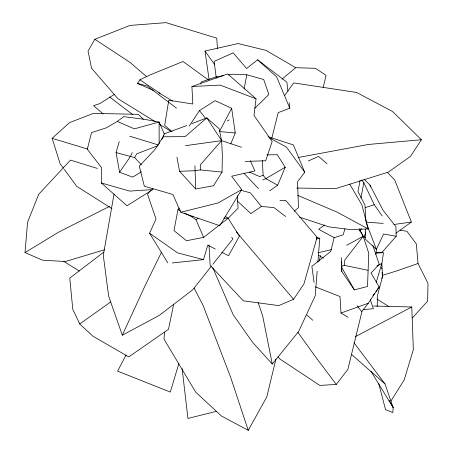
<?xml version="1.0" encoding="UTF-8"?>
<svg xmlns="http://www.w3.org/2000/svg" width="453" height="453" viewBox="0 0 453 453"><rect width="100%" height="100%" fill="white"/><g stroke="black" fill="none" stroke-linecap="round" stroke-linejoin="round"><path stroke-width="0.68" d="M359.931 231.324L359.937 229.218M152.718 188.154L152.837 189.558L126.942 205.758L101.347 182.978L101.512 167.616L87.299 149.218L91.551 132.582L106.183 127.893L117.327 121.455L123.726 116.659L144.586 119.354L159.094 122.055L164.365 134.111L161.766 139.654M176.936 157.242L179.552 171.268L195.696 188.969L213.573 185.736L222.049 172.095L222.344 155.288L221.613 140.623L219.065 128.578L206.806 117.893L191.868 123.624M377.196 306.653L377.434 295.792L382.542 276.551L381.839 263.465L383.521 252.683L376.177 253.04L375.786 254.354M359.138 228.839L363.215 236.285L368.753 253.204L367.525 286.483L354.359 289.886L341.772 271.477L341.347 267.74M179.552 171.268L195.05 170.747L200.254 169.915L200.52 164.615L221.613 140.623L241.528 147.27M365.616 229.173L365.101 239.003L376.381 249.275L376.137 252.853L381.93 252.423L396.222 236.279L395.928 226.715L382.944 210.09L369.971 185.079L364.116 179.173M250.305 160.645L254.892 170.968L231.636 176.211L241.709 189.575L219.75 225.713L180.781 212.253L172.916 194.473L144.331 186.217L139.303 166.149L155.102 149.314L163.199 136.789L163.273 135.47M317.162 271.245L315.209 295.82L298.657 331.471L272.264 364.048L252.423 342.123L233.176 314.722L212.836 267.825M317.887 262.117L319.778 238.244L316.33 237.559M164.592 332.111L164.014 339.167L195.724 392.185L221.477 416.024L248.25 430.35L266.766 396.987L275.928 359.076M104.405 249.818L65.311 261.545L42.548 260.164L25.011 252.593L27.565 222.253L38.726 194.269L70.47 160.107L97.355 168.425M341.33 265.09L341.658 261.574M354.359 289.886L341.2 266.494L344.24 265.328L344.807 260.005L363.215 236.285L359.433 229.541M172.151 131.795L164.688 125.413L168.748 100.277L192.836 104.009L191.913 86.523L227.695 73.924L256.041 98.811L254.008 115.436L272.162 141.523L265.662 160.758L245.141 161.432M114.037 194.003L103.301 255.413L108.658 296.149L122.321 335.209L159.082 315.509L192.768 289.767L211.534 265.996M360.095 180.396L358 191.517L364.971 205.062L365.939 221.472M179.292 208.091L177.961 209.631L173.986 230.594L186.511 240.73L203.629 237.366L228.125 218.261L238.068 208.278L237.247 195.673M360.95 197.95L363.85 182.752L361.749 179.977M244.088 88.992L246.828 74.779L263.703 79.485L268.844 94.518L254.801 108.278M173.624 304.518L168.493 329.325L128.731 356.919L92.933 336.194L79.705 323.969L72.774 309.246L69.773 278.091L103.76 252.151M319.229 261.013L320.531 255.503M323.193 87.367L326.058 75.413L315.537 68.318L295.741 67.695L265.968 50.362L238.097 43.55L204.999 51.053L209.082 79.654M344.954 228.793L343.148 234.807L334.133 237.678L330.718 251.534L311.868 266.285L314.076 282.383M271.755 138.454L278.199 112.621L289.795 108.216L289.184 102.723M141.461 171.84L132.667 177.1L119.564 172.282L116.076 152.61L119.252 141.562M172.327 262.955L203.482 259.626L207.757 245.175L215.305 249.003M376.228 282.361L381.839 263.465L376.89 266.053M178.833 363.617L170.317 392.06L117.61 371.143L126.132 354.931M364.121 237.157L365.809 231.959M381.749 278.487L382.542 276.551L382.117 272.389M230.753 143.89L235.249 132.956L231.659 108.301L215.141 100.645L199.45 110.617L189.246 126.081M269.773 190.792L277.666 185.22L285.214 167.248L277.332 154.733L266.908 154.869M167.808 262.808L149.547 233.221L156.013 219.026L147.536 194.241L150.481 190.481M122.321 335.209L145.153 285.52L161.54 252.134M132.27 152.616L130.577 156.228L119.564 172.282M231.659 108.301L219.439 131.557L235.249 132.956M141.285 164.762L134.615 157.559L136.749 153.833L157.848 145.707M217.463 48.703L216.755 38.16L166.041 22.65L130.005 25.425L94.864 39.269L88.029 51.104L91.551 68.216L117.882 98.646L155.056 121.568M200.266 84.02L201.67 81.761L216.132 76.919L223.522 75.679M390.769 401.313L404.201 379.886L413.346 349.608L411.777 306.992L373.606 306.002M153.663 90.538L137.519 83.437L139.886 79.807L149.739 75.068L183.035 61.495L208.448 79.943M284.665 95.515L293.697 82.893L356.647 92.486L392.581 111.534L421.409 139.728L410.418 156.421L388.295 172.134L335.701 188.618L296.902 188.057M361.845 311.664L368.261 303.255L379.161 286.992L371.047 273.029L379.212 264.258L372.847 245.532M208.98 245.045L210.164 265.345L243.255 300.803L278.72 305.616L293.572 299.297L303.957 283.878L317.089 237.208L285.639 200.334L279.977 200.379M373.012 295.543L374.654 293.267M375.882 291.556L379.161 286.992M268.085 136.693L293.397 144.932L304.727 172.293L297.559 181.749L298.482 207.695L294.19 211.2M277.978 356.805L279.795 358.946L319.824 385.435L336.29 384.427L347.876 369.348L361.873 311.89L357.128 305.73M212.842 264.337L232.916 238.912L231.715 237.174M412.196 318.085L427.626 301.16L427.989 283.335L418.034 263.516L416.335 243.963L406.947 231.296L400.073 230.186M63.471 168.29L60.147 163.765L52.112 138.329L69.552 122.61L93.46 113.369L138.239 114.343L143.335 119.241M281.93 79.201L295.741 67.695M184.733 213.125L192.112 216.936L193.063 216.149M287.887 91.059L286.896 82.14L257.598 59.824L246.613 68.511L233.182 52.842L214.127 61.393L216.132 76.919L216.862 78.131M395.911 233.199L411.392 222.061L394.756 180.079L387.558 172.514M79.705 323.969L110.566 302.038M192.112 216.936L196.007 219.762L198.21 218.204M324.795 224.977L318.635 229.252L334.133 237.678M285.577 216.489L274.02 207.621L261.387 206.432L250.888 213.601L237.219 200.911M114.507 94.315L99.694 103.635L93.584 105.668L103.131 113.963M25.011 252.593L58.76 232.078L109.484 206.387M285.214 167.248L265.792 178.629L262.683 180.034M241.709 189.575L218.063 202.961L180.781 212.253M346.619 245.328L363.215 236.285L365.514 237.587M227.383 120.894L229.258 119.898M355.452 336.596L411.777 306.992M308.255 161.002L318.601 156.427L327.026 163.782M163.997 133.918L186.676 125.594M277.666 185.22L265.792 178.629L263.136 175.283L259.586 176.568L249.382 172.004M315.305 286.834L340.01 296.534L340.996 313.04L368.261 303.255M418.034 263.516L396.432 271.013L382.406 275.379M365.18 207.616L374.246 204.716L382.151 215.928M216.562 411.296L187.933 418.442L182.134 368.64M317.898 252.831L331.59 249.569M316.353 239.031L319.778 238.244M298.584 157.44L368.266 144.479L421.409 139.728M228.227 74.892L232.259 74.218L246.828 74.779M185.419 145.69L221.613 140.623L206.806 117.893L185.158 136.63L163.199 136.789M359.716 229.235L361.811 228.946M393.934 224.484L411.392 222.061M363.034 309.546L373.374 308.753L370.316 299.733M152.837 189.558L129.734 191.115L101.347 182.978M191.913 86.523L220.169 85.102L256.041 98.811M349.852 184.314L361.902 204.909L368.221 228.963L350.401 229.558L328.731 226.84L299.484 217.129M223.89 218.074L228.125 218.261L239.456 236.092L228.51 255.702L221.591 252.196M365.979 222.157L383.21 223.374M200.254 169.915L222.049 172.095M396.222 236.279L383.6 234.031L376.381 249.275L366.228 222.802M344.24 265.328L368.029 270.311M116.076 152.61L134.615 157.559M137.519 83.437L147.282 85.991L176.489 108.176M203.482 259.626L177.599 252.876L149.547 233.221M240.99 190.283L250.396 192.848L261.387 206.432M52.112 138.329L87.825 149.111M129.835 136.234L158.499 144.994M297.712 195.356L337.145 212.151L368.221 228.963M117.327 121.455L134.331 128.845L159.094 122.055L159.162 143.794M158.833 92.808L172.599 101.087M177.961 209.631L180.424 210.9M269.173 137.712L286.421 147.066L304.727 172.293M318.516 255.226L323.374 258.108M340.996 313.04L348.08 317.293M159.852 124.524L171.245 131.551M63.386 261.16L79.332 271.047M376.941 299.025L388.861 306.568M111.914 208.64L76.767 186.393L64.303 169.422M94.864 39.269L130.102 62.435L146.562 76.597M139.886 79.807L160.124 93.375M225.226 216.319L228.125 218.261M109.671 97.033L132.576 114.49M216.132 76.919L217.18 77.831M306.941 315.112L312.785 320.26M351.534 354.41L384.982 383.884L393.159 407.536L392.825 412.53L385.543 409.648L378.787 383.725M257.598 59.824L276.692 76.925L289.795 108.216M244.099 173.403L258.397 188.488M293.572 299.297L236.223 231.76M199.45 110.617L205.469 118.256M354.036 342.83L384.982 383.884M336.29 384.427L315.877 357.343L297.842 332.236M204.999 51.053L214.818 64.853M371.007 371.409L393.159 407.536L390.469 402.683M389.127 400.254L389.801 401.471M194.116 288.097L203.137 305.498L230.656 377.332L248.25 430.35M363.85 182.752L374.246 204.716M196.007 219.762L203.629 237.366M258.136 302.559L262.666 315.86L272.264 364.048M369.971 185.079L370.554 187.1M381.624 267.536L381.766 268.923M262.344 160.543L263.136 175.283M195.696 188.969L194.926 165.77M341.653 257.717L341.772 271.477"/></g></svg>
